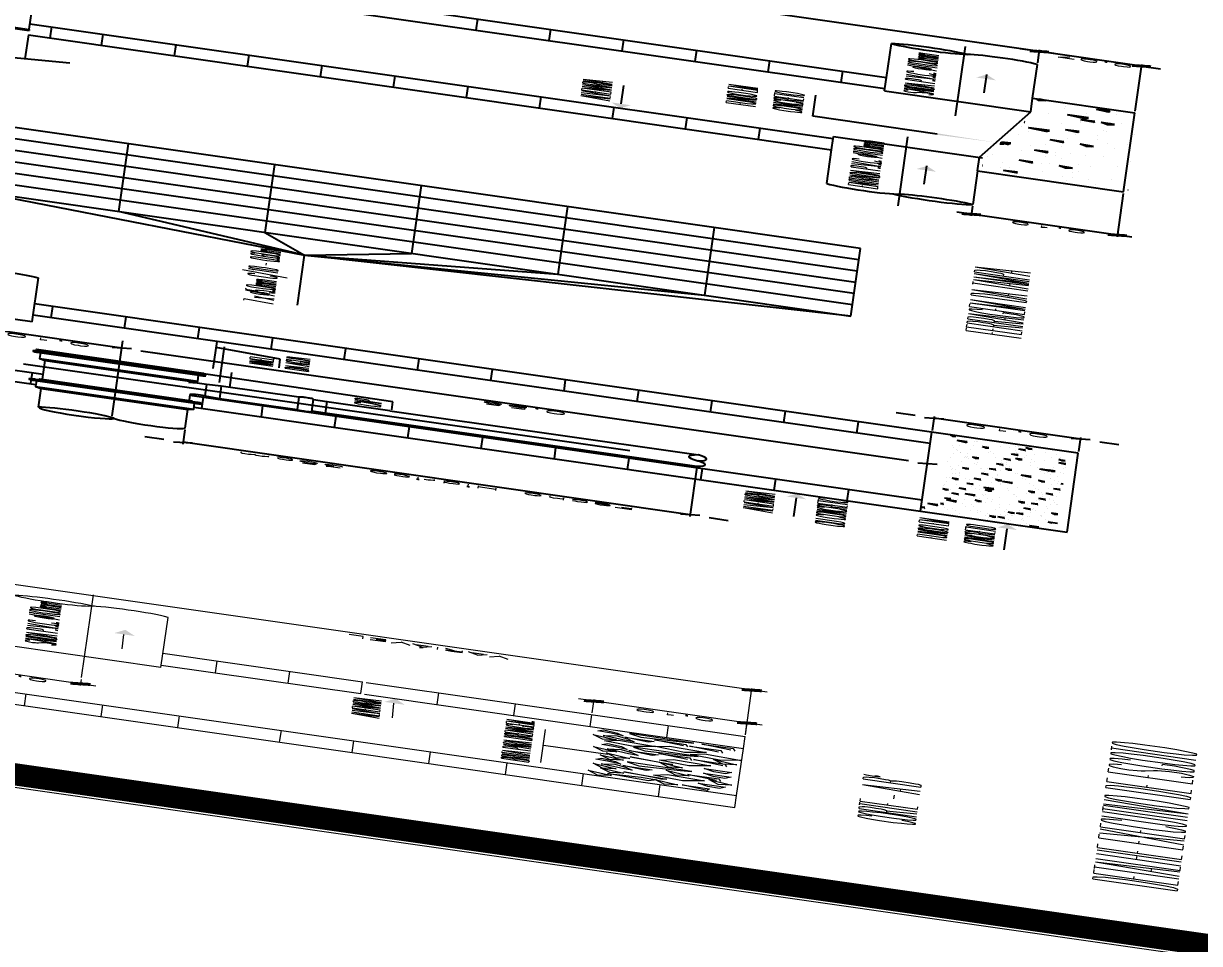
# Model space of a CAD drawing. Header units: millimetres. Extents: x -361192058 to 101130107379, y -14071650034 to 19218552450.
# Drawn here: x -133701.2 to -133386.1, y 43936.6 to 44183 of the extents above; entities that cross this region are included whole.
import ezdxf
from ezdxf.enums import TextEntityAlignment as Align

# ---------------------------------------------------------------- set-up
doc = ezdxf.new("R2010")
doc.units = ezdxf.units.MM
doc.header["$LTSCALE"] = 0.5
doc.linetypes.add('CENTER2', pattern=[28.575, 19.05, -3.175, 3.175, -3.175])
for name, color, linetype in [('02', 2, 'Continuous'), ('DETALLHES_CAIXAS', 6, 'Continuous'), ('TXT_0', 7, 'Continuous'), ('TXT_1', 3, 'Continuous'), ('TXT_2', 6, 'Continuous')]:
    doc.layers.add(name, color=color, linetype=linetype)
doc.styles.add('ADITIVOCAD', font='ROMANS.shx')
doc.styles.add('ROMANS', font='romans', dxfattribs={"height": 0.1})
doc.styles.get("Standard").update_dxf_attribs({"font": 'txt.shx', "height": 0.12})

# ---------------------------------------------------------------- blocks, each defined once
blk = doc.blocks.new('ADS_DET_CG125L')
at = {"layer": 'DETALLHES_CAIXAS'}
for p, q in [((0.56544, 1.30999), (0.56544, 1.10895)), ((0.66544, 1.25495), (0.66544, 1.10495)), ((2.17225, 1.17024), (2.17225, 0.57024)), ((2.27225, 0.57024), (2.27225, 1.17024)), ((2.37225, 0.57024), (2.37225, 1.17024)), ((2.47225, 0.57024), (2.47225, 1.17024)), ((2.57225, 0.57024), (2.57225, 1.17024)), ((2.67225, 0.57024), (2.67225, 1.17024)), ((2.77225, 0.57024), (2.77225, 1.17024)), ((1.16544, 0.50495), (1.16544, 1.11745)), ((1.26544, 0.40495), (1.26544, 1.11745)), ((0.61035, 1.1124), (0.66544, 1.1124)), ((1.16544, 1.10495), (1.26544, 1.10495)), ((2.77225, 1.07024), (2.17225, 1.07024)), ((1.16544, 1.05495), (1.26544, 1.05495)), ((0.66544, 1.00495), (0.66544, 0.50495)), ((1.16544, 1.00495), (1.26544, 1.00495)), ((0.56544, 1.00095), (0.56544, 0.40495)), ((0.56544, 0.99564), (0.66544, 0.99564)), ((2.77225, 0.97024), (2.17225, 0.97024)), ((0.56544, 0.95495), (0.66544, 0.95495)), ((1.16544, 0.95495), (1.26544, 0.95495)), ((0.56544, 0.90495), (0.66544, 0.90495)), ((1.16544, 0.90495), (1.26544, 0.90495)), ((2.77225, 0.87024), (2.17225, 0.87024)), ((0.56544, 0.85495), (0.66544, 0.85495)), ((1.16544, 0.85495), (1.26544, 0.85495)), ((0.56544, 0.80495), (0.66544, 0.80495)), ((1.16544, 0.80495), (1.26544, 0.80495)), ((2.77225, 0.77024), (2.17225, 0.77024)), ((0.56544, 0.75495), (0.66544, 0.75495)), ((1.16544, 0.75495), (1.26544, 0.75495)), ((0.56544, 0.70495), (0.66544, 0.70495)), ((1.16544, 0.70495), (1.26544, 0.70495)), ((2.77225, 0.67024), (2.17225, 0.67024)), ((0.56544, 0.65495), (0.66544, 0.65495)), ((1.16544, 0.65495), (1.26544, 0.65495)), ((0.56544, 0.60495), (0.66544, 0.60495)), ((1.16544, 0.60495), (1.26544, 0.60495)), ((2.17225, 0.57024), (2.77225, 0.57024)), ((0.56544, 0.55495), (0.66544, 0.55495)), ((1.16544, 0.55495), (1.26544, 0.55495)), ((0.56544, 0.50495), (1.26544, 0.50495)), ((0.56544, 0.40495), (1.26544, 0.40495))]:
    blk.add_line(p, q, dxfattribs=at)
at = {"layer": 'TXT_0'}
for p, q in [((1.10588, 1.11745), (1.10588, 1.19245)), ((2.17225, 1.17024), (2.02421, 0.94148)), ((1.10588, 1.11745), (1.49589, 1.11745)), ((0.54837, 1.10895), (0.54837, 1.00095)), ((0.56544, 1.1124), (0.60239, 1.1124)), ((0.79625, 1.10895), (0.79625, 1.00095)), ((2.02421, 0.94148), (2.17225, 1.07024)), ((0.86074, 0.86848), (0.86987, 1.0192)), ((0.81271, 0.98624), (1.12701, 0.98624)), ((0.92687, 0.99176), (1.16544, 0.99176)), ((1.09048, 0.94783), (1.11286, 0.99176)), ((0.78282, 0.98472), (0.67482, 0.98472)), ((0.78282, 0.97888), (0.91554, 0.97888)), ((2.17225, 0.97024), (2.02421, 0.94148)), ((1.01364, 0.94783), (1.09048, 0.94783)), ((1.58088, 0.94148), (2.02421, 0.94148)), ((2.02421, 0.94148), (2.17225, 0.67024)), ((2.02421, 0.94148), (2.17225, 0.77024)), ((2.17225, 0.57024), (2.02421, 0.94148)), ((2.02421, 0.94148), (2.17225, 0.87024)), ((0.67882, 0.91272), (0.67882, 0.65894)), ((0.77882, 0.86969), (0.77882, 0.91272)), ((0.77882, 0.86969), (0.77882, 0.65894)), ((0.78943, 0.86846), (0.86074, 0.86848)), ((0.3629, 0.58931), (0.52684, 0.58928)), ((0.58364, 0.50267), (0.58364, 0.50267)), ((0.59223, 0.50278), (0.59223, 0.50278)), ((0.59909, 0.50278), (0.6004, 0.50435)), ((0.59909, 0.50278), (0.60339, 0.5024)), ((0.6034, 0.50239), (0.60304, 0.50435)), ((0.63511, 0.49494), (0.64072, 0.50078)), ((0.64152, 0.49393), (0.64072, 0.50077)), ((0.63511, 0.49494), (0.64151, 0.49394)), ((0.61098, 0.48719), (0.61098, 0.48719)), ((0.629, 0.48956), (0.629, 0.48956)), ((0.6393, 0.49058), (0.6393, 0.49058)), ((0.64789, 0.49069), (0.64789, 0.49069)), ((0.65475, 0.49069), (0.65606, 0.49225)), ((0.65475, 0.49069), (0.65905, 0.49031)), ((0.65906, 0.4903), (0.6587, 0.49225)), ((0.69077, 0.48284), (0.69638, 0.48869)), ((0.69718, 0.48184), (0.69639, 0.48868)), ((0.70639, 0.48617), (0.70986, 0.4903)), ((0.70639, 0.48617), (0.71069, 0.48579)), ((0.7107, 0.48578), (0.70987, 0.49029)), ((0.7574, 0.48704), (0.7574, 0.48704)), ((0.75803, 0.48165), (0.7615, 0.48579)), ((0.76234, 0.48126), (0.76151, 0.48578)), ((0.77543, 0.48942), (0.77543, 0.48942)), ((0.7838, 0.49072), (0.78778, 0.49225)), ((0.7838, 0.49072), (0.78738, 0.48831)), ((0.78739, 0.4883), (0.78872, 0.49225)), ((0.79472, 0.48687), (0.79472, 0.48687)), ((0.8146, 0.49192), (0.8146, 0.49192)), ((0.83108, 0.49148), (0.83108, 0.49148)), ((0.85304, 0.4903), (0.85304, 0.4903)), ((0.88727, 0.48496), (0.89231, 0.48689)), ((0.88727, 0.48496), (0.89085, 0.48254)), ((0.88826, 0.49087), (0.88826, 0.49087)), ((0.89086, 0.48253), (0.89232, 0.48688)), ((0.89147, 0.48868), (0.89147, 0.48868)), ((0.92991, 0.48705), (0.92991, 0.48705)), ((0.93802, 0.48492), (0.93802, 0.48492)), ((0.96528, 0.48851), (0.96528, 0.48851)), ((0.96834, 0.48543), (0.96834, 0.48543)), ((0.97833, 0.48798), (0.97833, 0.48798)), ((0.98949, 0.48947), (0.98949, 0.48947)), ((1.03003, 0.49185), (1.03003, 0.49185)), ((1.06847, 0.49023), (1.06847, 0.49023)), ((1.1069, 0.4886), (1.1069, 0.4886)), ((1.14296, 0.4859), (1.14296, 0.4859)), ((1.14534, 0.48698), (1.14534, 0.48698)), ((1.16152, 0.48877), (1.16152, 0.48877)), ((1.17334, 0.48999), (1.17334, 0.48999)), ((1.18377, 0.48536), (1.18377, 0.48536)), ((1.21911, 0.48148), (1.22472, 0.48732)), ((1.22552, 0.48047), (1.22473, 0.48731)), ((1.25819, 0.49088), (1.26177, 0.49225)), ((1.25819, 0.49088), (1.26177, 0.48847)), ((1.26178, 0.48845), (1.26305, 0.49225)), ((1.26447, 0.49063), (1.26584, 0.49225)), ((1.26447, 0.49063), (1.26649, 0.49045)), ((0.57569, 0.48359), (0.57569, 0.48359)), ((0.59136, 0.47881), (0.59136, 0.47881)), ((0.61413, 0.48196), (0.61413, 0.48196)), ((0.62832, 0.48388), (0.62832, 0.48388)), ((0.68466, 0.47747), (0.68466, 0.47747)), ((0.69077, 0.48284), (0.69717, 0.48185)), ((0.71193, 0.48106), (0.71193, 0.48106)), ((0.75775, 0.4818), (0.75775, 0.4818)), ((0.75803, 0.48165), (0.76234, 0.48127)), ((0.80968, 0.47713), (0.81315, 0.48127)), ((0.80968, 0.47713), (0.81398, 0.47676)), ((0.81399, 0.47674), (0.81316, 0.48126)), ((0.84627, 0.48366), (0.84627, 0.48366)), ((0.90457, 0.47798), (0.90457, 0.47798)), ((0.91999, 0.48254), (0.91999, 0.48254)), ((0.94094, 0.48259), (0.94094, 0.48259)), ((0.9475, 0.48226), (0.9475, 0.48226)), ((0.99075, 0.47919), (0.99579, 0.48113)), ((0.99075, 0.47919), (0.99433, 0.47678)), ((0.99433, 0.47676), (0.99579, 0.48112)), ((1.00678, 0.4838), (1.00678, 0.4838)), ((1.04521, 0.48218), (1.04521, 0.48218)), ((1.08258, 0.47804), (1.08258, 0.47804)), ((1.08365, 0.48056), (1.08365, 0.48056)), ((1.08819, 0.47909), (1.08819, 0.47909)), ((1.1006, 0.48042), (1.1006, 0.48042)), ((1.10097, 0.47869), (1.10097, 0.47869)), ((1.12208, 0.47893), (1.12208, 0.47893)), ((1.12516, 0.48416), (1.12516, 0.48416)), ((1.12787, 0.48401), (1.12787, 0.48401)), ((1.16052, 0.47731), (1.16052, 0.47731)), ((1.21911, 0.48148), (1.22552, 0.48048)), ((1.22221, 0.48373), (1.22221, 0.48373)), ((1.26064, 0.48211), (1.26064, 0.48211)), ((0.63135, 0.47149), (0.63135, 0.47149)), ((0.66664, 0.47509), (0.66664, 0.47509)), ((0.66979, 0.46987), (0.66979, 0.46987)), ((0.68398, 0.47179), (0.68398, 0.47179)), ((0.72035, 0.4764), (0.72035, 0.4764)), ((0.7233, 0.4675), (0.72834, 0.46944)), ((0.72689, 0.46507), (0.72835, 0.46943)), ((0.7623, 0.46924), (0.7623, 0.46924)), ((0.76761, 0.47093), (0.77322, 0.47677)), ((0.76761, 0.47093), (0.77401, 0.46993)), ((0.77402, 0.46992), (0.77323, 0.47676)), ((0.80428, 0.47645), (0.80428, 0.47645)), ((0.82923, 0.47059), (0.82923, 0.47059)), ((0.84725, 0.47297), (0.84725, 0.47297)), ((0.86132, 0.47261), (0.86479, 0.47675)), ((0.86132, 0.47261), (0.86562, 0.47224)), ((0.86563, 0.47223), (0.8648, 0.47674)), ((0.8676, 0.47291), (0.8676, 0.47291)), ((0.87452, 0.47656), (0.87452, 0.47656)), ((0.90552, 0.47506), (0.90552, 0.47506)), ((0.91296, 0.4681), (0.91643, 0.47223)), ((0.91727, 0.46771), (0.91644, 0.47222)), ((1.01443, 0.46909), (1.01443, 0.46909)), ((1.03711, 0.47206), (1.03711, 0.47206)), ((1.05079, 0.4737), (1.05079, 0.4737)), ((1.05898, 0.47148), (1.05898, 0.47148)), ((1.09422, 0.47343), (1.09926, 0.47536)), ((1.09422, 0.47343), (1.0978, 0.47101)), ((1.09781, 0.471), (1.09927, 0.47535)), ((1.19769, 0.46766), (1.20273, 0.46959)), ((1.19805, 0.4702), (1.19805, 0.4702)), ((1.19895, 0.47568), (1.19895, 0.47568)), ((1.20128, 0.46523), (1.20274, 0.46958)), ((1.23501, 0.47527), (1.23501, 0.47527)), ((1.23739, 0.47406), (1.23739, 0.47406)), ((1.24517, 0.47355), (1.24517, 0.47355)), ((1.26319, 0.47592), (1.26319, 0.47592)), ((0.61006, 0.46116), (0.61006, 0.46116)), ((0.62266, 0.46692), (0.62266, 0.46692)), ((0.63733, 0.46475), (0.63733, 0.46475)), ((0.64702, 0.46672), (0.64702, 0.46672)), ((0.70823, 0.46825), (0.70823, 0.46825)), ((0.72031, 0.46204), (0.72031, 0.46204)), ((0.7233, 0.4675), (0.72688, 0.46509)), ((0.74666, 0.46662), (0.74666, 0.46662)), ((0.75649, 0.46102), (0.75649, 0.46102)), ((0.78375, 0.46461), (0.78375, 0.46461)), ((0.7851, 0.465), (0.7851, 0.465)), ((0.79384, 0.4629), (0.79384, 0.4629)), ((0.82353, 0.46337), (0.82353, 0.46337)), ((0.82678, 0.46174), (0.83182, 0.46367)), ((0.82678, 0.46174), (0.83036, 0.45932)), ((0.83021, 0.46751), (0.83021, 0.46751)), ((0.83037, 0.45931), (0.83183, 0.46366)), ((0.84445, 0.45901), (0.85006, 0.46485)), ((0.85086, 0.45801), (0.85007, 0.46484)), ((0.86197, 0.46175), (0.86197, 0.46175)), ((0.86353, 0.46785), (0.86353, 0.46785)), ((0.91296, 0.4681), (0.91726, 0.46772)), ((0.9646, 0.46358), (0.96808, 0.46771)), ((0.9646, 0.46358), (0.96891, 0.4632)), ((0.96892, 0.46319), (0.96808, 0.4677)), ((0.97746, 0.46402), (0.97746, 0.46402)), ((0.99182, 0.4661), (0.99182, 0.4661)), ((1.00984, 0.46847), (1.00984, 0.46847)), ((1.01625, 0.45906), (1.01972, 0.4632)), ((1.01699, 0.46427), (1.01699, 0.46427)), ((1.02056, 0.45867), (1.01973, 0.46318)), ((1.1544, 0.4616), (1.1544, 0.4616)), ((1.16065, 0.4648), (1.16065, 0.4648)), ((1.17243, 0.46397), (1.17243, 0.46397)), ((1.19769, 0.46766), (1.20127, 0.46524)), ((1.1997, 0.46756), (1.1997, 0.46756)), ((1.26596, 0.46456), (1.26596, 0.46456)), ((0.58067, 0.45971), (0.58067, 0.45971)), ((0.59048, 0.45485), (0.59048, 0.45485)), ((0.59204, 0.45879), (0.59204, 0.45879)), ((0.60715, 0.45637), (0.61219, 0.45831)), ((0.60715, 0.45637), (0.61073, 0.45396)), ((0.61074, 0.45395), (0.6122, 0.4583)), ((0.62745, 0.45992), (0.62745, 0.45992)), ((0.67832, 0.45483), (0.67832, 0.45483)), ((0.73846, 0.45864), (0.73846, 0.45864)), ((0.75687, 0.45783), (0.75687, 0.45783)), ((0.77955, 0.45343), (0.77955, 0.45343)), ((0.82154, 0.46064), (0.82154, 0.46064)), ((0.84445, 0.45901), (0.85086, 0.45802)), ((0.9004, 0.46013), (0.9004, 0.46013)), ((0.90105, 0.45415), (0.90105, 0.45415)), ((0.9037, 0.45401), (0.9037, 0.45401)), ((0.91907, 0.45652), (0.91907, 0.45652)), ((0.93025, 0.45597), (0.93529, 0.4579)), ((0.93025, 0.45597), (0.93383, 0.45355)), ((0.93384, 0.45354), (0.9353, 0.45789)), ((0.93884, 0.4585), (0.93884, 0.4585)), ((0.94006, 0.45862), (0.94006, 0.45862)), ((0.94634, 0.46011), (0.94634, 0.46011)), ((0.975, 0.45707), (0.975, 0.45707)), ((0.97727, 0.45688), (0.97727, 0.45688)), ((1.01571, 0.45525), (1.01571, 0.45525)), ((1.01625, 0.45906), (1.02055, 0.45868)), ((1.05414, 0.45363), (1.05414, 0.45363)), ((1.06789, 0.45454), (1.07136, 0.45868)), ((1.06789, 0.45454), (1.07219, 0.45416)), ((1.0722, 0.45415), (1.07137, 0.45867)), ((1.08731, 0.45513), (1.08731, 0.45513)), ((1.10893, 0.45561), (1.10893, 0.45561)), ((1.11953, 0.45002), (1.123, 0.45416)), ((1.12384, 0.44963), (1.12301, 0.45415)), ((1.12428, 0.46019), (1.12428, 0.46019)), ((1.22397, 0.45735), (1.22397, 0.45735)), ((0.3345, 0.44523), (0.5214, 0.44523)), ((0.60011, 0.44517), (0.60011, 0.44517)), ((0.60908, 0.44862), (0.61255, 0.45276)), ((0.60908, 0.44862), (0.61338, 0.44825)), ((0.61339, 0.44823), (0.61256, 0.45275)), ((0.63633, 0.44762), (0.63633, 0.44762)), ((0.63991, 0.45111), (0.63991, 0.45111)), ((0.6477, 0.4467), (0.6477, 0.4467)), ((0.66281, 0.44428), (0.66785, 0.44622)), ((0.66572, 0.44907), (0.66572, 0.44907)), ((0.6664, 0.44185), (0.66786, 0.4462)), ((0.68311, 0.44782), (0.68311, 0.44782)), ((0.69299, 0.45266), (0.69299, 0.45266)), ((0.71948, 0.45243), (0.71948, 0.45243)), ((0.73756, 0.44623), (0.73756, 0.44623)), ((0.85558, 0.44816), (0.85558, 0.44816)), ((0.86673, 0.44894), (0.86673, 0.44894)), ((0.92129, 0.44709), (0.9269, 0.45294)), ((0.92129, 0.44709), (0.9277, 0.4461)), ((0.9277, 0.44609), (0.92691, 0.45293)), ((0.93301, 0.44986), (0.93301, 0.44986)), ((1.01355, 0.44512), (1.01355, 0.44512)), ((1.03372, 0.4502), (1.03876, 0.45214)), ((1.03372, 0.4502), (1.0373, 0.44779)), ((1.03731, 0.44778), (1.03877, 0.45213)), ((1.04992, 0.44973), (1.04992, 0.44973)), ((1.06364, 0.44965), (1.06364, 0.44965)), ((1.08166, 0.45202), (1.08166, 0.45202)), ((1.09258, 0.45201), (1.09258, 0.45201)), ((1.11953, 0.45002), (1.12384, 0.44965)), ((1.13101, 0.45038), (1.13101, 0.45038)), ((1.1372, 0.44444), (1.14224, 0.44637)), ((1.14079, 0.44201), (1.14225, 0.44636)), ((1.16945, 0.44876), (1.16945, 0.44876)), ((1.17117, 0.4455), (1.17465, 0.44964)), ((1.17117, 0.4455), (1.17548, 0.44513)), ((1.17549, 0.44512), (1.17465, 0.44963)), ((1.18198, 0.45015), (1.18198, 0.45015)), ((1.19717, 0.44623), (1.19717, 0.44623)), ((1.20788, 0.44713), (1.20788, 0.44713)), ((1.22282, 0.44099), (1.22629, 0.44512)), ((1.22623, 0.44515), (1.22623, 0.44515)), ((1.22713, 0.4406), (1.2263, 0.44511)), ((1.23414, 0.4513), (1.23414, 0.4513)), ((1.24425, 0.44752), (1.24425, 0.44752)), ((1.24632, 0.44551), (1.24632, 0.44551)), ((0.57685, 0.43712), (0.57685, 0.43712)), ((0.59792, 0.4439), (0.59792, 0.4439)), ((0.63854, 0.44355), (0.63854, 0.44355)), ((0.64614, 0.44275), (0.64614, 0.44275)), ((0.66281, 0.44428), (0.66639, 0.44186)), ((0.66474, 0.43653), (0.66821, 0.44067)), ((0.66905, 0.43614), (0.66822, 0.44065)), ((0.69557, 0.43902), (0.69557, 0.43902)), ((0.76628, 0.43851), (0.77132, 0.44045)), ((0.76628, 0.43851), (0.76986, 0.4361)), ((0.76987, 0.43609), (0.77133, 0.44044)), ((0.79296, 0.43893), (0.79296, 0.43893)), ((0.81029, 0.4422), (0.81029, 0.4422)), ((0.82831, 0.44457), (0.82831, 0.44457)), ((0.82933, 0.44354), (0.82933, 0.44354)), ((0.89102, 0.44265), (0.89102, 0.44265)), ((0.97287, 0.4377), (0.97287, 0.4377)), ((0.97658, 0.44005), (0.97658, 0.44005)), ((0.9909, 0.44007), (0.9909, 0.44007)), ((0.99813, 0.43517), (1.00374, 0.44102)), ((1.00455, 0.43417), (1.00375, 0.44101)), ((1.01817, 0.44366), (1.01817, 0.44366)), ((1.1372, 0.44444), (1.14078, 0.44202)), ((1.13999, 0.44294), (1.13999, 0.44294)), ((1.15977, 0.44084), (1.15977, 0.44084)), ((1.18076, 0.43916), (1.18076, 0.43916)), ((1.22282, 0.44099), (1.22712, 0.44061)), ((1.24067, 0.43867), (1.24571, 0.44061)), ((1.24067, 0.43867), (1.24425, 0.43625)), ((1.24122, 0.44154), (1.24122, 0.44154)), ((1.24426, 0.43624), (1.24572, 0.44059)), ((0.57083, 0.42795), (0.57342, 0.43065)), ((0.5731, 0.43039), (0.5731, 0.43039)), ((0.57416, 0.42435), (0.57343, 0.43063)), ((0.5896, 0.43088), (0.5896, 0.43088)), ((0.59112, 0.43276), (0.59112, 0.43276)), ((0.61529, 0.4355), (0.61529, 0.4355)), ((0.61839, 0.43635), (0.61839, 0.43635)), ((0.62657, 0.43595), (0.62657, 0.43595)), ((0.65358, 0.43181), (0.65358, 0.43181)), ((0.65577, 0.43308), (0.65577, 0.43308)), ((0.66474, 0.43653), (0.66904, 0.43615)), ((0.6942, 0.43145), (0.6942, 0.43145)), ((0.71638, 0.43201), (0.71985, 0.43615)), ((0.71638, 0.43201), (0.72068, 0.43163)), ((0.71952, 0.43025), (0.71952, 0.43025)), ((0.72069, 0.43162), (0.71986, 0.43614)), ((0.73264, 0.42983), (0.73264, 0.42983)), ((0.73755, 0.43262), (0.73755, 0.43262)), ((0.756, 0.43386), (0.756, 0.43386)), ((0.76481, 0.43621), (0.76481, 0.43621)), ((0.76802, 0.42749), (0.77149, 0.43163)), ((0.77233, 0.4271), (0.7715, 0.43162)), ((0.84903, 0.43544), (0.84903, 0.43544)), ((0.86975, 0.43275), (0.87479, 0.43468)), ((0.86975, 0.43275), (0.87333, 0.43033)), ((0.87334, 0.43032), (0.8748, 0.43467)), ((0.90282, 0.43004), (0.90282, 0.43004)), ((0.9274, 0.43171), (0.9274, 0.43171)), ((0.93919, 0.43465), (0.93919, 0.43465)), ((0.99813, 0.43517), (1.00454, 0.43418)), ((1.08644, 0.43116), (1.08644, 0.43116)), ((1.098, 0.43573), (1.098, 0.43573)), ((1.12341, 0.43623), (1.12341, 0.43623)), ((1.13546, 0.4332), (1.13546, 0.4332)), ((1.15349, 0.43557), (1.15349, 0.43557)), ((1.19923, 0.43434), (1.19923, 0.43434)), ((0.63251, 0.42503), (0.63251, 0.42503)), ((0.67095, 0.42341), (0.67095, 0.42341)), ((0.67405, 0.42426), (0.67405, 0.42426)), ((0.68223, 0.42385), (0.68223, 0.42385)), ((0.70939, 0.42178), (0.70939, 0.42178)), ((0.7186, 0.42846), (0.7186, 0.42846)), ((0.76802, 0.42749), (0.77233, 0.42712)), ((0.77107, 0.42821), (0.77107, 0.42821)), ((0.80704, 0.42824), (0.80704, 0.42824)), ((0.80951, 0.42658), (0.80951, 0.42658)), ((0.81967, 0.42297), (0.82314, 0.42711)), ((0.81967, 0.42297), (0.82397, 0.4226)), ((0.82398, 0.42259), (0.82315, 0.4271)), ((0.84794, 0.42496), (0.84794, 0.42496)), ((0.86585, 0.42497), (0.86585, 0.42497)), ((0.87131, 0.41846), (0.87478, 0.42259)), ((0.87562, 0.41807), (0.87479, 0.42258)), ((0.88211, 0.42575), (0.88211, 0.42575)), ((0.88638, 0.42333), (0.88638, 0.42333)), ((0.90013, 0.42812), (0.90013, 0.42812)), ((0.92482, 0.42171), (0.92482, 0.42171)), ((0.97323, 0.42698), (0.97827, 0.42892)), ((0.97323, 0.42698), (0.97681, 0.42457)), ((0.97682, 0.42455), (0.97828, 0.4289)), ((1.01402, 0.42132), (1.01402, 0.42132)), ((1.0447, 0.42125), (1.0447, 0.42125)), ((1.04904, 0.42576), (1.04904, 0.42576)), ((1.05601, 0.42852), (1.05601, 0.42852)), ((1.06272, 0.42362), (1.06272, 0.42362)), ((1.07498, 0.42326), (1.08058, 0.4291)), ((1.07498, 0.42326), (1.08138, 0.42226)), ((1.0767, 0.42121), (1.08174, 0.42315)), ((1.0767, 0.42121), (1.08028, 0.4188)), ((1.08029, 0.41879), (1.08175, 0.42314)), ((1.08139, 0.42225), (1.08059, 0.42909)), ((1.08999, 0.42721), (1.08999, 0.42721)), ((1.15724, 0.42713), (1.15724, 0.42713)), ((1.19629, 0.42227), (1.19629, 0.42227)), ((1.23326, 0.42734), (1.23326, 0.42734)), ((1.25258, 0.42271), (1.25258, 0.42271)), ((0.62649, 0.41585), (0.62908, 0.41855)), ((0.62876, 0.4183), (0.62876, 0.4183)), ((0.62982, 0.41225), (0.62909, 0.41854)), ((0.64527, 0.41878), (0.64527, 0.41878)), ((0.64678, 0.42067), (0.64678, 0.42067)), ((0.70578, 0.41529), (0.71083, 0.41723)), ((0.70578, 0.41529), (0.70937, 0.41288)), ((0.70937, 0.41286), (0.71083, 0.41721)), ((0.72307, 0.41382), (0.72307, 0.41382)), ((0.74782, 0.42016), (0.74782, 0.42016)), ((0.76506, 0.42103), (0.76506, 0.42103)), ((0.78626, 0.41853), (0.78626, 0.41853)), ((0.79134, 0.4138), (0.79134, 0.4138)), ((0.79209, 0.41496), (0.79209, 0.41496)), ((0.80937, 0.41617), (0.80937, 0.41617)), ((0.82469, 0.41691), (0.82469, 0.41691)), ((0.82846, 0.41957), (0.82846, 0.41957)), ((0.83664, 0.41976), (0.83664, 0.41976)), ((0.86313, 0.41529), (0.86313, 0.41529)), ((0.87131, 0.41846), (0.87561, 0.41808)), ((0.90156, 0.41366), (0.90156, 0.41366)), ((0.92295, 0.41394), (0.92642, 0.41807)), ((0.92295, 0.41394), (0.92725, 0.41356)), ((0.92726, 0.41355), (0.92643, 0.41806)), ((0.96325, 0.42009), (0.96325, 0.42009)), ((0.97203, 0.41411), (0.97203, 0.41411)), ((0.97571, 0.41608), (0.97571, 0.41608)), ((0.97697, 0.41225), (0.97807, 0.41356)), ((0.97831, 0.41225), (0.97807, 0.41354)), ((0.99923, 0.41526), (0.99923, 0.41526)), ((1.00169, 0.41846), (1.00169, 0.41846)), ((1.01268, 0.42115), (1.01268, 0.42115)), ((1.04012, 0.41684), (1.04012, 0.41684)), ((1.07856, 0.41521), (1.07856, 0.41521)), ((1.11525, 0.41992), (1.11525, 0.41992)), ((1.11699, 0.41359), (1.11699, 0.41359)), ((1.15269, 0.41225), (1.15743, 0.41718)), ((1.15801, 0.41225), (1.15743, 0.41717)), ((1.1589, 0.41687), (1.1589, 0.41687)), ((1.18017, 0.41545), (1.18521, 0.41738)), ((1.18017, 0.41545), (1.18375, 0.41303)), ((1.18376, 0.41302), (1.18522, 0.41737)), ((1.20729, 0.41675), (1.20729, 0.41675)), ((1.22531, 0.41912), (1.22531, 0.41912)), ((1.07326, 0.41271), (1.07326, 0.41271)), ((1.12253, 0.41226), (1.12253, 0.41226))]:
    blk.add_line(p, q, dxfattribs=at)
at = {"layer": 'TXT_0', "linetype": 'ByBlock'}
for p, q in [((0.98959, 1.05495), (0.98959, 1.15495)), ((0.99609, 1.04845), (0.98309, 1.06145)), ((0.99609, 1.04845), (0.98309, 1.06145)), ((0.97755, 1.05495), (1.00459, 1.05495)), ((0.97755, 1.05495), (1.00459, 1.05495)), ((0.98959, 1.04195), (0.98959, 0.51795)), ((0.98959, 1.04195), (0.98959, 1.02895)), ((0.24773, 1.01795), (0.24773, 1.03095)), ((0.24123, 1.01145), (0.25423, 0.99845)), ((0.35748, 1.00495), (0.23273, 1.00495)), ((0.24773, 0.65872), (0.24773, 1.00495)), ((0.25423, 0.65222), (0.24123, 0.66522)), ((0.67, 0.65872), (0.23273, 0.65872)), ((0.24773, 0.64572), (0.24773, 0.63272)), ((1.39076, 0.51773), (1.39076, 0.53073)), ((0.98309, 0.51145), (0.99609, 0.49845)), ((1.38426, 0.51123), (1.39726, 0.49823)), ((0.98823, 0.50495), (1.00459, 0.50495)), ((1.28011, 0.50473), (1.40576, 0.50473)), ((1.39076, 0.40473), (1.39076, 0.50473)), ((1.39726, 0.39823), (1.38426, 0.41123)), ((1.28011, 0.40473), (1.40576, 0.40473)), ((1.39076, 0.39173), (1.39076, 0.37873))]:
    blk.add_line(p, q, dxfattribs=at)
at = {"layer": 'TXT_0', "linetype": 'CENTER2'}
for p, q in [((0.72882, 0.70532), (0.72882, 1.11908)), ((0.39035, 1.05495), (1.05283, 1.05495))]:
    blk.add_line(p, q, dxfattribs=at)
at = {"layer": 'TXT_0'}
for points in [[(0.60587, 0.99612), (0.60687, 0.99612, 0.414214), (0.61137, 1.00062), (0.61137, 1.10955, 0.414214), (0.60687, 1.11405), (0.60587, 1.11405, 0.414214), (0.60137, 1.10955), (0.60137, 1.00062, 0.414214)], [(0.85375, 0.99612), (0.85475, 0.99612, 0.414214), (0.85925, 1.00062), (0.85925, 1.10955, 0.414214), (0.85475, 1.11405), (0.85375, 1.11405, 0.414214), (0.84925, 1.10955), (0.84925, 1.00062, 0.414214)], [(0.66999, 0.92722), (0.66999, 0.92622, 0.414214), (0.67449, 0.92172), (0.78342, 0.92172, 0.414214), (0.78792, 0.92622), (0.78792, 0.92722, 0.414214), (0.78342, 0.93172), (0.67449, 0.93172, 0.414214)]]:
    blk.add_lwpolyline(points, format="xyb", close=True, dxfattribs=at)
for points in [[(0.37248, 1.10495), (0.53825, 1.10495)], [(0.60137, 1.10895), (0.54837, 1.10895), (0.53825, 1.10495), (0.53825, 1.00495), (0.54837, 1.00095), (0.60137, 1.00095)], [(0.61137, 1.10695), (0.62037, 1.10695), (0.62037, 1.00295), (0.61137, 1.00295)], [(0.62037, 1.10495), (0.78614, 1.10495)], [(0.84925, 1.10895), (0.79625, 1.10895), (0.78614, 1.10495), (0.78614, 1.00495), (0.79625, 1.00095), (0.84925, 1.00095)], [(0.85925, 1.11195), (0.87325, 1.11195), (0.87325, 0.99795), (0.85925, 0.99795)], [(0.85925, 1.10695), (0.86825, 1.10695), (0.86825, 1.00295), (0.85925, 1.00295)], [(0.85925, 1.10195), (0.86325, 1.10195), (0.86325, 1.00795), (0.85925, 1.00795)], [(0.37248, 1.00495), (0.53825, 1.00495)], [(0.78282, 0.93172), (0.78282, 0.98472), (0.77882, 0.99483), (0.67882, 0.99483), (0.67482, 0.98472), (0.67482, 0.93172)], [(0.78082, 0.92172), (0.78082, 0.91272), (0.67682, 0.91272), (0.67682, 0.92172)]]:
    blk.add_lwpolyline(points, dxfattribs=at)
for points in [[(0.67882, 0.99483), (0.67882, 0.99924, 0.193767), (0.67249, 1.00495), (0.62037, 1.00495)], [(0.77882, 0.99483, 0.249457), (0.7755, 1.00673, 0.160647), (0.78614, 1.00495)]]:
    blk.add_lwpolyline(points, format="xyb", dxfattribs=at)
for centre, radius, start, end in [((1.48199, 1.1362), 0.02237, 303.06988, 56.93012), ((0.37338, 1.07902), 0.02595, 91.97095, 261.47681), ((0.36051, 1.07975), 0.02789, 288.86351, 64.58426), ((0.37766, 1.02956), 0.02515, 108.86351, 258.11851), ((0.7523, 0.60467), 0.06041, 63.95669, 116.3135), ((0.7023, 0.70578), 0.05239, 243.37814, 296.3135), ((0.75203, 0.71758), 0.06447, 245.71916, 294.55103)]:
    blk.add_arc(centre, radius, start, end, dxfattribs=at)
for points in [[(0.52684, 0.58264), (0.52684, 0.59597), (0.56684, 0.58932)], [(0.52141, 0.4519), (0.5214, 0.43856), (0.5614, 0.44522)]]:
    blk.add_solid(points, dxfattribs=at)
at = {"layer": 'TXT_0', "linetype": 'ByBlock', "style": 'ROMANS'}
for s, p in [('0.10', (0.96959, 1.10495)), ('Fecho Hidrico 35cm', (0.22773, 0.83183)), ('0.55', (0.96959, 0.77995)), ('0.10', (1.37076, 0.45473))]:
    blk.add_text(s, height=0.02, rotation=90, dxfattribs=at).set_placement(p, align=Align.MIDDLE_CENTER)
at = {"layer": 'TXT_0', "style": 'ROMANS'}
for s, height, p in [('7 x %%C5.0mm C/10 - 0.60m', 0.02, (1.55533, 0.96777)), ('NIVEL', 0.016, (1.01598, 0.96013)), ('DA AGUA', 0.016, (1.01598, 0.93578)), ('CAP', 0.018, (0.79468, 0.88499)), ('ALVENARIA', 0.02, (0.36796, 0.61389)), ('OU CONCRETO', 0.02, (0.32971, 0.56438)), ('FUNDO EM', 0.02, (0.3424, 0.49479)), ('CONCRETO', 0.02, (0.34529, 0.46301))]:
    blk.add_text(s, height=height, dxfattribs=at).set_placement(p, align=Align.MIDDLE_LEFT)
at = {"layer": 'TXT_1', "style": 'ADITIVOCAD'}
blk.add_text('FERRAGEM DA TAMPA', height=0.0375, dxfattribs=at).set_placement((2.47901, 0.47301), align=Align.MIDDLE)
blk = doc.blocks.new('ADS_DET_CP50')
at = {"layer": 'DETALLHES_CAIXAS'}
for p, q in [((0.63477, 1.30443), (0.63477, 1.25443)), ((0.64468, 1.30443), (0.64468, 1.25443)), ((0.59468, 1.25443), (0.38325, 1.25443)), ((0.59468, 1.25443), (0.59468, 0.70443)), ((0.64468, 1.25443), (0.63477, 1.25443)), ((0.6455, 1.25443), (0.8655, 1.25443)), ((0.69468, 1.25443), (0.69468, 0.70443)), ((1.19468, 1.25443), (1.19468, 0.67443)), ((1.29468, 1.25443), (1.29468, 0.67443)), ((0.59468, 1.23943), (0.69468, 1.23943)), ((0.59468, 1.20443), (0.69468, 1.20443)), ((0.59468, 1.15443), (0.69468, 1.15443)), ((0.59468, 1.10443), (0.69468, 1.10443)), ((0.59468, 1.05443), (0.69468, 1.05443)), ((0.59468, 1.00443), (0.69468, 1.00443)), ((0.59468, 0.95443), (0.69468, 0.95443)), ((1.19468, 0.95443), (1.29468, 0.95443)), ((0.59468, 0.90443), (0.69468, 0.90443)), ((1.19468, 0.90443), (1.29468, 0.90443)), ((0.59468, 0.85443), (0.69468, 0.85443)), ((1.19468, 0.85443), (1.29468, 0.85443)), ((0.59468, 0.80443), (0.69468, 0.80443)), ((1.19468, 0.80443), (1.29468, 0.80443)), ((0.59468, 0.75443), (0.69468, 0.75443)), ((1.19468, 0.75443), (1.29468, 0.75443)), ((0.59468, 0.70443), (0.69468, 0.70443)), ((1.19468, 0.70443), (1.29468, 0.70443)), ((1.19468, 0.67443), (1.29468, 0.67443)), ((0.59468, 0.60443), (0.71468, 0.60443)), ((0.59468, 0.60443), (0.59468, 0.50443)), ((0.71468, 0.60443), (1.17468, 0.57443)), ((1.17468, 0.57443), (1.29468, 0.57443)), ((1.29468, 0.57443), (1.29468, 0.50443)), ((0.59468, 0.50443), (1.29468, 0.50443))]:
    blk.add_line(p, q, dxfattribs=at)
at = {"layer": 'TXT_0', "linetype": 'ByBlock'}
for p, q in [((1.71113, 0.56443), (1.71113, 1.31443)), ((0.20851, 0.49443), (0.20851, 0.61443)), ((0.27968, 0.60443), (0.19351, 0.60443)), ((1.71113, 0.57443), (1.71113, 0.58743)), ((1.60968, 0.57443), (1.72613, 0.57443)), ((1.60968, 0.57443), (1.72613, 0.57443)), ((1.71113, 0.50443), (1.71113, 0.57443)), ((0.57968, 0.50443), (0.19351, 0.50443)), ((1.30968, 0.50443), (1.72613, 0.50443)), ((1.71113, 0.50443), (1.71113, 0.49143))]:
    blk.add_line(p, q, dxfattribs=at)
at = {"layer": 'TXT_0'}
for p, q in [((0.35558, 1.29882), (0.40462, 1.22386)), ((0.65472, 1.25717), (0.65472, 1.25717)), ((0.73386, 0.85007), (0.8978, 0.85004)), ((0.86411, 0.63512), (0.86412, 0.72013)), ((0.86412, 0.72013), (1.05102, 0.72013)), ((0.29468, 0.70443), (0.59468, 0.70443)), ((0.69468, 0.70443), (0.71468, 0.70443)), ((0.71468, 0.70443), (0.71468, 0.60243)), ((1.17468, 0.67443), (1.19468, 0.67443)), ((1.17468, 0.67443), (1.17468, 0.57443)), ((1.29468, 0.67443), (1.59468, 0.67443)), ((0.41027, 0.63886), (0.5742, 0.63883)), ((1.28144, 0.60756), (1.44537, 0.60753)), ((0.59468, 0.60443), (0.29468, 0.60443)), ((0.64635, 0.60152), (0.6465, 0.60141)), ((0.64651, 0.60141), (0.64655, 0.60152)), ((0.7286, 0.59923), (0.7286, 0.59923)), ((0.75413, 0.59586), (0.75413, 0.59586)), ((0.85797, 0.59217), (0.86207, 0.5894)), ((0.8617, 0.58691), (0.86624, 0.59163)), ((0.86208, 0.58939), (0.86291, 0.59185)), ((0.87506, 0.58483), (0.87433, 0.5911)), ((0.62337, 0.57837), (0.6306, 0.58699)), ((0.63235, 0.57758), (0.63062, 0.58698)), ((0.65284, 0.58962), (0.65284, 0.58962)), ((0.65977, 0.58344), (0.65977, 0.58344)), ((0.69732, 0.58838), (0.69732, 0.58838)), ((0.8617, 0.58691), (0.87505, 0.58484)), ((0.62337, 0.57837), (0.63234, 0.57759)), ((0.73096, 0.56896), (0.73819, 0.57758)), ((0.73994, 0.56816), (0.7382, 0.57757)), ((0.8252, 0.57695), (0.8252, 0.57695)), ((0.95747, 0.5807), (0.95747, 0.5807)), ((0.99849, 0.57406), (0.99849, 0.57406)), ((1.02179, 0.56208), (1.03347, 0.57426)), ((1.03514, 0.56), (1.03349, 0.57425)), ((1.03605, 0.57901), (1.03605, 0.57901)), ((1.0361, 0.57404), (1.0361, 0.57404)), ((1.07689, 0.57789), (1.07764, 0.57739)), ((1.07765, 0.57738), (1.07781, 0.57783)), ((1.29468, 0.57443), (1.59468, 0.57443)), ((0.73096, 0.56896), (0.73993, 0.56817)), ((0.83855, 0.55954), (0.84578, 0.56816)), ((0.84753, 0.55875), (0.84579, 0.56815)), ((0.8817, 0.5711), (0.8817, 0.5711)), ((1.28575, 0.57041), (1.28864, 0.57152)), ((1.28575, 0.57041), (1.29321, 0.56538)), ((1.29322, 0.56537), (1.29468, 0.56972)), ((0.6678, 0.56055), (0.6678, 0.56055)), ((0.73773, 0.56193), (0.73773, 0.56193)), ((0.80469, 0.56054), (0.80469, 0.56054)), ((0.83855, 0.55954), (0.84752, 0.55876)), ((0.90376, 0.56159), (0.90376, 0.56159)), ((0.94614, 0.55013), (0.95337, 0.55875)), ((0.94862, 0.55903), (0.94862, 0.55903)), ((0.95512, 0.54934), (0.95338, 0.55874)), ((1.02179, 0.56208), (1.03513, 0.56001)), ((1.18634, 0.56218), (1.18634, 0.56218)), ((0.72858, 0.54605), (0.73908, 0.55009)), ((0.74787, 0.55717), (0.74787, 0.55717)), ((0.82794, 0.55379), (0.82794, 0.55379)), ((0.84695, 0.55411), (0.84695, 0.55411)), ((0.90802, 0.5504), (0.90802, 0.5504)), ((0.94614, 0.55013), (0.95511, 0.54935)), ((1.11057, 0.55258), (1.11057, 0.55258)), ((1.24249, 0.55222), (1.24249, 0.55222)), ((1.26834, 0.55158), (1.26834, 0.55158)), ((0.61935, 0.54379), (0.61935, 0.54379)), ((0.65025, 0.54692), (0.65025, 0.54692)), ((0.72678, 0.54929), (0.72678, 0.54929)), ((0.72858, 0.54605), (0.73604, 0.54102)), ((0.73605, 0.54101), (0.73909, 0.55008)), ((0.8094, 0.54917), (0.8094, 0.54917)), ((0.86115, 0.54401), (0.86115, 0.54401)), ((0.98809, 0.54702), (0.98809, 0.54702)), ((1.05373, 0.54072), (1.06096, 0.54934)), ((1.06271, 0.53992), (1.06097, 0.54933)), ((1.06816, 0.54364), (1.06816, 0.54364)), ((1.18188, 0.53725), (1.19356, 0.54943)), ((1.18568, 0.54474), (1.18568, 0.54474)), ((1.19523, 0.53517), (1.19357, 0.54942)), ((0.65101, 0.53969), (0.65101, 0.53969)), ((0.69943, 0.5404), (0.69943, 0.5404)), ((0.71467, 0.5367), (0.71467, 0.5367)), ((0.7795, 0.53702), (0.7795, 0.53702)), ((0.94415, 0.53404), (0.95465, 0.53807)), ((0.95162, 0.529), (0.95466, 0.53806)), ((1.03355, 0.54202), (1.03355, 0.54202)), ((1.05373, 0.54072), (1.06269, 0.53993)), ((1.14813, 0.5398), (1.14813, 0.5398)), ((1.14824, 0.54025), (1.14824, 0.54025)), ((1.16132, 0.53131), (1.16855, 0.53992)), ((1.17029, 0.53051), (1.16856, 0.53991)), ((1.18087, 0.53657), (1.18087, 0.53657)), ((1.18188, 0.53725), (1.19522, 0.53518)), ((1.22831, 0.53687), (1.22831, 0.53687)), ((0.65786, 0.52922), (0.65786, 0.52922)), ((0.77367, 0.529), (0.77367, 0.529)), ((0.85957, 0.53364), (0.85957, 0.53364)), ((0.93965, 0.53025), (0.93965, 0.53025)), ((0.94415, 0.53404), (0.95161, 0.52901)), ((0.95565, 0.53077), (0.95565, 0.53077)), ((1.01972, 0.52687), (1.01972, 0.52687)), ((1.0534, 0.52733), (1.0534, 0.52733)), ((1.16132, 0.53131), (1.17028, 0.53052)), ((1.26891, 0.52189), (1.27614, 0.53051)), ((1.27788, 0.5211), (1.27615, 0.5305)), ((0.62031, 0.52427), (0.62031, 0.52427)), ((0.87988, 0.52117), (0.87988, 0.52117)), ((0.99659, 0.51985), (0.99659, 0.51985)), ((1.09339, 0.52155), (1.09339, 0.52155)), ((1.09979, 0.52349), (1.09979, 0.52349)), ((1.15972, 0.52203), (1.17022, 0.52606)), ((1.15972, 0.52203), (1.16718, 0.517)), ((1.16719, 0.51699), (1.17023, 0.52605)), ((1.17987, 0.5201), (1.17987, 0.5201)), ((1.26242, 0.52349), (1.26242, 0.52349)), ((1.26891, 0.52189), (1.27787, 0.52111)), ((0.68619, 0.51398), (0.68619, 0.51398)), ((0.80286, 0.5106), (0.80286, 0.5106)), ((0.95903, 0.5149), (0.95903, 0.5149)), ((1.18451, 0.51225), (1.18451, 0.51225)), ((1.25994, 0.51672), (1.25994, 0.51672)), ((0.8643, 0.50243), (0.8643, 0.50243)), ((1.00591, 0.50653), (1.00591, 0.50653)), ((1.10875, 0.50264), (1.10875, 0.50264)), ((0.61255, 0.50152), (0.61305, 0.50171)), ((0.613, 0.50152), (0.61306, 0.5017))]:
    blk.add_line(p, q, dxfattribs=at)
at = {"layer": 'TXT_0', "linetype": 'CENTER2'}
for p, q in [((0.19162, 0.65443), (0.80413, 0.65443)), ((1.04441, 0.62443), (1.66233, 0.62443))]:
    blk.add_line(p, q, dxfattribs=at)
at = {"layer": 'TXT_0', "linetype": 'ByBlock', "const_width": 0.00195}
for points in [[(0.21501, 0.59793), (0.20201, 0.61093)], [(1.70463, 0.58093), (1.71763, 0.56793)], [(1.70463, 0.58093), (1.71763, 0.56793)], [(0.20201, 0.51093), (0.21501, 0.49793)], [(1.71763, 0.49793), (1.70463, 0.51093)]]:
    blk.add_lwpolyline(points, dxfattribs=at)
at = {"layer": 'TXT_0'}
for centre, radius, start, end in [((0.30914, 0.679), 0.02925, 119.62631, 239.73713), ((1.61349, 0.64873), 0.03185, 126.19284, 235.08679), ((1.57432, 0.64829), 0.03314, 309.1933, 52.08632), ((0.30934, 0.63407), 0.03307, 130.84046, 243.67814), ((0.27155, 0.62895), 0.03371, 313.32866, 47.3258), ((1.57859, 0.59872), 0.02913, 303.53651, 55.08679)]:
    blk.add_arc(centre, radius, start, end, dxfattribs=at)
for points in [[(0.73386, 0.8434), (0.73387, 0.85674), (0.69386, 0.85008)], [(0.53421, 0.64551), (0.5342, 0.63217), (0.5742, 0.63883)], [(0.87077, 0.63512), (0.85744, 0.63512), (0.8641, 0.59512)], [(1.40537, 0.6142), (1.40537, 0.60087), (1.44537, 0.60753)]]:
    blk.add_solid(points, dxfattribs=at)
at = {"layer": 'TXT_0', "style": 'ROMANS'}
for s, p in [('ALVENARIA', (0.74526, 0.86784)), ('FUNDO EM', (0.87202, 0.76969)), ('CONCRETO', (0.87491, 0.73791)), ('ENTRADA P.V.C. %%C100mm', (0.31007, 0.67969)), ('SAIDA P.V.C. %%C100mm', (1.19201, 0.65148))]:
    blk.add_text(s, height=0.02, dxfattribs=at).set_placement(p, align=Align.MIDDLE_LEFT)
for s, p in [('0.10', (0.19951, 0.52443)), ('0.07', (1.70213, 0.50943))]:
    blk.add_text(s, height=0.018, rotation=90, dxfattribs=at).set_placement(p)
blk = doc.blocks.new('APROVADO QUADRA 21.2 MBVII')
at = {"layer": '02', "lineweight": 18}
blk.add_lwpolyline([(4738.2722, 2380.7867), (4799.4722, 2380.7867), (4799.4722, 2425.3367), (4738.2722, 2425.3367)], close=True, dxfattribs=at)
at = {"layer": '02', "lineweight": 18, "const_width": 0.1}
blk.add_lwpolyline([(4739.0222, 2381.5367), (4798.7222, 2381.5367), (4798.7222, 2424.5867), (4739.0222, 2424.5867)], close=True, dxfattribs=at)
at = {"layer": 'DETALLHES_CAIXAS', "lineweight": 18}
for p, q in [((4743.0789, 2413.1637), (4743.0789, 2411.5571)), ((4743.7766, 2413.1637), (4743.7766, 2411.5571)), ((4743.0789, 2413.0501), (4743.7766, 2413.0501)), ((4743.0789, 2412.7013), (4743.7766, 2412.7013)), ((4746.5671, 2412.4661), (4746.5671, 2411.5571)), ((4747.2647, 2412.4661), (4747.2647, 2411.5571)), ((4743.0789, 2412.3524), (4743.7766, 2412.3524)), ((4746.5671, 2412.2186), (4747.2647, 2412.2186)), ((4743.0789, 2411.8879), (4743.7766, 2411.8879)), ((4746.5671, 2411.8879), (4747.2647, 2411.8879)), ((4743.0789, 2411.5571), (4743.0789, 2409.8131)), ((4743.0789, 2411.5571), (4743.7766, 2411.5571)), ((4743.7766, 2411.5571), (4743.7766, 2409.8131)), ((4746.5671, 2411.5571), (4747.2647, 2411.5571)), ((4746.5671, 2411.5391), (4746.5671, 2409.8131)), ((4747.2647, 2411.5391), (4747.2647, 2409.8131)), ((4743.0789, 2411.2083), (4743.7766, 2411.2083)), ((4746.5671, 2411.2083), (4747.2647, 2411.2083)), ((4743.0789, 2410.8595), (4743.7766, 2410.8595)), ((4746.5671, 2410.8595), (4747.2647, 2410.8595)), ((4743.0789, 2410.5107), (4743.7766, 2410.5107)), ((4746.5671, 2410.5107), (4747.2647, 2410.5107)), ((4743.0789, 2410.1619), (4743.7766, 2410.1619)), ((4746.5671, 2410.1619), (4747.2647, 2410.1619)), ((4743.0789, 2409.8131), (4743.7766, 2409.8131)), ((4746.5671, 2409.8131), (4747.2647, 2409.8131))]:
    blk.add_line(p, q, dxfattribs=at)
at = {"layer": 'TXT_0', "linetype": 'ByBlock', "lineweight": 18}
for p, q in [((4750.0114, 2409.7433), (4750.0114, 2414.7233)), ((4744.8094, 2412.7451), (4744.8094, 2413.5823)), ((4745.0714, 2412.8149), (4744.7048, 2412.8149)), ((4748.0627, 2409.7433), (4748.0627, 2410.5805)), ((4747.3694, 2410.5107), (4748.1674, 2410.5107)), ((4747.3694, 2409.8131), (4750.116, 2409.8131)), ((4747.3694, 2409.8131), (4748.1674, 2409.8131))]:
    blk.add_line(p, q, dxfattribs=at)
at = {"layer": 'TXT_0', "lineweight": 18}
for p, q in [((4746.4276, 2412.4661), (4746.4276, 2413.1637)), ((4748.034, 2412.6538), (4747.1796, 2412.6517)), ((4746.4276, 2412.4661), (4749.3901, 2412.4661)), ((4746.2845, 2411.4037), (4745.4301, 2411.4016)), ((4744.0672, 2410.7083), (4746.0128, 2410.7083)), ((4745.1025, 2410.7083), (4745.1024, 2410.4143)), ((4743.8124, 2410.4479), (4744.0178, 2410.4925)), ((4744.0178, 2410.4925), (4743.8928, 2410.3854)), ((4744.2501, 2410.43), (4744.4555, 2410.4746)), ((4744.4555, 2410.4746), (4744.3305, 2410.3675)), ((4745.2326, 2410.4389), (4745.4381, 2410.4836)), ((4745.4381, 2410.4836), (4745.313, 2410.3765)), ((4745.9293, 2410.4479), (4746.1348, 2410.4925)), ((4746.1348, 2410.4925), (4746.0097, 2410.3854)), ((4746.3581, 2410.4211), (4746.376, 2410.4746)), ((4746.376, 2410.4746), (4746.4831, 2410.4479)), ((4743.8928, 2410.3854), (4743.8124, 2410.4479)), ((4744.0536, 2410.3943), (4744.259, 2410.4389)), ((4744.259, 2410.4389), (4744.134, 2410.3318)), ((4744.3305, 2410.3675), (4744.2501, 2410.43)), ((4744.393, 2410.3407), (4744.4912, 2410.4389)), ((4744.4912, 2410.4389), (4744.5806, 2410.3765)), ((4744.6967, 2410.4122), (4744.7146, 2410.4657)), ((4744.7146, 2410.4657), (4744.8217, 2410.4389)), ((4744.8217, 2410.4389), (4744.7503, 2410.3765)), ((4744.8039, 2410.4032), (4745.0093, 2410.4479)), ((4745.0093, 2410.4479), (4744.8843, 2410.3407)), ((4744.9647, 2410.3765), (4745.1701, 2410.4211)), ((4745.1701, 2410.4211), (4745.045, 2410.314)), ((4745.313, 2410.3765), (4745.2326, 2410.4389)), ((4745.3041, 2410.3229), (4745.4023, 2410.4211)), ((4745.4023, 2410.4211), (4745.4917, 2410.3586)), ((4745.6078, 2410.3943), (4745.6256, 2410.4479)), ((4745.6256, 2410.4479), (4745.7328, 2410.4211)), ((4745.7328, 2410.4211), (4745.6614, 2410.3586)), ((4745.7686, 2410.305), (4745.8579, 2410.4389)), ((4745.8579, 2410.4389), (4746.0097, 2410.3765)), ((4746.0097, 2410.3854), (4745.9293, 2410.4479)), ((4746.0544, 2410.3497), (4746.1526, 2410.4479)), ((4746.1526, 2410.4479), (4746.242, 2410.3854)), ((4746.2956, 2410.3586), (4746.3581, 2410.4211)), ((4746.4831, 2410.4479), (4746.4117, 2410.3854)), ((4743.8928, 2410.2158), (4743.9821, 2410.4032)), ((4743.9821, 2410.4032), (4744.0536, 2410.2515)), ((4744.134, 2410.3318), (4744.0536, 2410.3943)), ((4744.5806, 2410.3765), (4744.4823, 2410.3229)), ((4744.6342, 2410.3497), (4744.6967, 2410.4122)), ((4744.7503, 2410.3765), (4744.6342, 2410.3497)), ((4744.8843, 2410.3407), (4744.8039, 2410.4032)), ((4745.045, 2410.314), (4744.9647, 2410.3765)), ((4745.5453, 2410.3318), (4745.6078, 2410.3943)), ((4746.0097, 2410.3765), (4745.9472, 2410.2069)), ((4746.242, 2410.3854), (4746.1437, 2410.3318)), ((4746.4117, 2410.3854), (4746.2956, 2410.3586)), ((4744.134, 2410.189), (4744.2233, 2410.3318)), ((4744.2233, 2410.3318), (4744.1429, 2410.1354)), ((4744.3751, 2410.2961), (4744.393, 2410.3407)), ((4744.4823, 2410.3229), (4744.3751, 2410.2961)), ((4744.4823, 2410.2336), (4744.5806, 2410.3407)), ((4744.5806, 2410.3407), (4744.5716, 2410.2069)), ((4744.8217, 2410.3229), (4744.6967, 2410.2693)), ((4744.8039, 2410.0283), (4744.8217, 2410.3229)), ((4745.2862, 2410.2783), (4745.3041, 2410.3229)), ((4745.4917, 2410.3586), (4745.3934, 2410.305)), ((4745.3934, 2410.2158), (4745.4917, 2410.3229)), ((4745.4917, 2410.3229), (4745.4827, 2410.189)), ((4745.6614, 2410.3586), (4745.5453, 2410.3318)), ((4746.0365, 2410.305), (4746.0544, 2410.3497)), ((4746.1437, 2410.3318), (4746.0365, 2410.305)), ((4746.1437, 2410.2426), (4746.242, 2410.3497)), ((4746.242, 2410.3497), (4746.233, 2410.2158)), ((4746.4831, 2410.3318), (4746.3581, 2410.2783)), ((4746.4653, 2410.0373), (4746.4831, 2410.3318)), ((4744.6967, 2410.2693), (4744.7681, 2410.0819)), ((4745.045, 2410.1712), (4745.1344, 2410.314)), ((4745.1344, 2410.314), (4745.054, 2410.1176)), ((4745.3934, 2410.305), (4745.2862, 2410.2783)), ((4745.7328, 2410.305), (4745.6078, 2410.2515)), ((4745.715, 2410.0105), (4745.7328, 2410.305)), ((4745.9472, 2410.2069), (4745.7686, 2410.305)), ((4746.3581, 2410.2783), (4746.4295, 2410.0908)), ((4744.0178, 2410.1801), (4743.8928, 2410.2158)), ((4744.0536, 2410.2515), (4744.0178, 2410.1801)), ((4744.5716, 2410.2069), (4744.4823, 2410.2336)), ((4745.4827, 2410.189), (4745.3934, 2410.2158)), ((4745.6078, 2410.2515), (4745.6792, 2410.064)), ((4746.233, 2410.2158), (4746.1437, 2410.2426)), ((4746.2152, 2410.0819), (4746.3224, 2410.2158)), ((4746.3224, 2410.2158), (4746.3224, 2410.073)), ((4743.8303, 2410.1444), (4744.0357, 2410.189)), ((4744.0357, 2410.189), (4743.9106, 2410.0819)), ((4744.0982, 2410.1622), (4744.134, 2410.189)), ((4744.1429, 2410.1354), (4744.0982, 2410.1622)), ((4744.1876, 2410.064), (4744.2769, 2410.1979)), ((4744.2769, 2410.1979), (4744.4287, 2410.1354)), ((4744.8575, 2410.1354), (4745.0629, 2410.1801)), ((4745.0629, 2410.1801), (4744.9379, 2410.073)), ((4745.0093, 2410.1444), (4745.045, 2410.1712)), ((4745.0986, 2410.0462), (4745.188, 2410.1801)), ((4745.188, 2410.1801), (4745.3398, 2410.1176)), ((4745.4649, 2410.0551), (4745.572, 2410.189)), ((4745.572, 2410.189), (4745.572, 2410.0462)), ((4745.8489, 2410.073), (4745.9383, 2410.2069)), ((4745.9383, 2410.2069), (4746.0901, 2410.1444)), ((4743.9106, 2410.0819), (4743.8303, 2410.1444)), ((4744.4287, 2410.1354), (4744.3662, 2409.9658)), ((4744.4555, 2410.0997), (4744.661, 2410.1444)), ((4744.661, 2410.1444), (4744.5359, 2410.0373)), ((4744.9379, 2410.073), (4744.8575, 2410.1354)), ((4745.054, 2410.1176), (4745.0093, 2410.1444)), ((4745.3398, 2410.1176), (4745.2773, 2409.948)), ((4746.0901, 2410.1444), (4746.0276, 2409.9748)), ((4743.8213, 2409.948), (4743.9464, 2410.064)), ((4743.9464, 2410.064), (4743.9374, 2409.9391)), ((4744.3662, 2409.9658), (4744.1876, 2410.064)), ((4744.5359, 2410.0373), (4744.4555, 2410.0997)), ((4744.7681, 2410.0819), (4744.8039, 2410.0283)), ((4745.6792, 2410.064), (4745.715, 2410.0105)), ((4746.0276, 2409.9748), (4745.8489, 2410.073)), ((4746.1437, 2409.9212), (4746.2509, 2410.0551)), ((4746.3224, 2410.073), (4746.1884, 2410.064)), ((4746.2509, 2410.0551), (4746.2509, 2409.9123)), ((4746.4295, 2410.0908), (4746.4653, 2410.0373)), ((4744.4823, 2409.9123), (4744.5895, 2410.0462)), ((4744.5895, 2410.0462), (4744.5895, 2409.9034)), ((4745.2773, 2409.948), (4745.0986, 2410.0462)), ((4745.3934, 2409.8944), (4745.5006, 2410.0283)), ((4745.572, 2410.0462), (4745.4381, 2410.0373)), ((4745.5006, 2410.0283), (4745.5006, 2409.8855)), ((4745.6792, 2409.9123), (4745.7686, 2410.0462)), ((4745.7686, 2410.0462), (4745.9204, 2409.9837)), ((4746.367, 2409.8677), (4746.4742, 2410.0016)), ((4746.4742, 2410.0016), (4746.4742, 2409.8587)), ((4743.9374, 2409.9391), (4743.8213, 2409.948)), ((4744.0357, 2409.8944), (4744.0536, 2409.948)), ((4744.0536, 2409.948), (4744.1697, 2409.9926)), ((4744.1697, 2409.9926), (4744.1697, 2409.8677)), ((4744.2679, 2409.9034), (4744.4734, 2409.948)), ((4744.4734, 2409.948), (4744.3483, 2409.8409)), ((4744.6878, 2409.9301), (4744.8039, 2409.9748)), ((4744.8039, 2409.9748), (4744.8039, 2409.8498)), ((4744.9647, 2409.9301), (4745.0808, 2409.9748)), ((4745.0808, 2409.9748), (4745.0808, 2409.8498)), ((4745.9204, 2409.9837), (4745.8579, 2409.8141)), ((4744.1697, 2409.8677), (4744.0357, 2409.8944)), ((4744.3483, 2409.8409), (4744.2679, 2409.9034)), ((4744.5895, 2409.9034), (4744.4555, 2409.8944)), ((4744.6699, 2409.8766), (4744.6878, 2409.9301)), ((4744.9468, 2409.8766), (4744.9647, 2409.9301)), ((4745.4738, 2409.8944), (4745.6792, 2409.9391)), ((4745.5542, 2409.8319), (4745.4738, 2409.8944)), ((4745.6792, 2409.9391), (4745.5542, 2409.8319)), ((4745.8579, 2409.8141), (4745.6792, 2409.9123)), ((4746.2509, 2409.9123), (4746.1169, 2409.9034)), ((4744.8039, 2409.8498), (4744.6699, 2409.8766)), ((4745.0808, 2409.8498), (4744.9468, 2409.8766)), ((4745.5006, 2409.8855), (4745.3666, 2409.8766)), ((4746.4742, 2409.8587), (4746.3402, 2409.8498)), ((4743.7766, 2409.8131), (4746.5671, 2409.8131))]:
    blk.add_line(p, q, dxfattribs=at)
at = {"layer": 'TXT_0', "linetype": 'CENTER2', "lineweight": 18}
blk.add_line((4750.0766, 2412.8149), (4745.176, 2412.8149), dxfattribs=at)
at = {"layer": 'TXT_0', "linetype": 'ByBlock', "lineweight": 18, "const_width": 0.0136}
for points in [[(4744.7641, 2412.8602), (4744.8548, 2412.7695)], [(4748.1081, 2410.4653), (4748.0174, 2410.556)], [(4748.0174, 2409.8584), (4748.1081, 2409.7677)], [(4749.966, 2409.8584), (4750.0567, 2409.7677)]]:
    blk.add_lwpolyline(points, dxfattribs=at)
at = {"layer": 'TXT_0', "lineweight": 18}
for centre, radius, start, end in [((4749.4899, 2412.9941), 0.1968, 120.4664, 237.834), ((4749.2372, 2412.969), 0.2476, 317.2811, 51.8539), ((4749.2704, 2412.6452), 0.2154, 303.7472, 57.834)]:
    blk.add_arc(centre, radius, start, end, dxfattribs=at)
for points in [[(4748.0341, 2412.6958), (4748.0339, 2412.6028), (4748.313, 2412.6485)], [(4746.2847, 2411.4457), (4746.2844, 2411.3527), (4746.5636, 2411.3984)]]:
    blk.add_solid(points, dxfattribs=at)
at = {"lineweight": 18}
for name, p, xscale, yscale, zscale in [('ADS_DET_CP50', (4778.0269, 2405.1143), 6.654090768922506, 6.654090768922506, 6.654090768922506), ('ADS_DET_CG125L', (4758.0041, 2405.8028), 6.67507638106508, 6.67507638106508, 6.67507638106508)]:
    blk.add_blockref(name, p, dxfattribs=dict(at, xscale=xscale, yscale=yscale, zscale=zscale))
at = {"color": 0, "lineweight": 13, "flags": 8}
for p in [(4700.7247, 2280.1125), (4699.5738, 2277.8964), (4702.3546, 2276.195), (4703.6722, 2274.085), (4699.8445, 2272.2194), (4703.0488, 2270.137), (4703.0877, 2267.9803), (4700.6523, 2261.5216), (4700.7007, 2257.1593)]:
    blk.add_attdef('NIVEL', p, '', height=0.075, dxfattribs=at)
for rotation, width, p in [(90, 0.8, (4700.8205, 2275.7521)), (270, 0.6, (4703.8437, 2274.9021)), (90, 0.8, (4701.5575, 2268.5021)), (180, 0.6, (4651.1817, 2236.1931))]:
    blk.add_attdef('$PORTA', text='', height=0.09, rotation=rotation, dxfattribs=dict(at, width=width)).set_placement(p, align=Align.MIDDLE)
for p in [(4654.176, 2240.463), (4648.499, 2240.1923), (4637.8012, 2239.3845), (4633.4388, 2239.3361), (4656.3921, 2239.3121), (4652.4746, 2237.6822), (4646.4166, 2236.988), (4644.2598, 2236.9491), (4650.3646, 2236.3646)]:
    blk.add_attdef('NIVEL', p, '', height=0.075, rotation=270, dxfattribs=at)
at = {"color": 0, "lineweight": 13, "width": 0.8, "flags": 8}
for p in [(4652.0317, 2239.2163), (4644.7817, 2238.4793)]:
    blk.add_attdef('$PORTA', text='', height=0.09, dxfattribs=at).set_placement(p, align=Align.MIDDLE)
at = {"layer": 'TXT_0', "lineweight": 18, "style": 'ROMANS'}
for s, p in [('0.10', (4744.7466, 2412.9544)), ('VARIÁVEL', (4749.8894, 2410.9145)), ('0.10', (4747.9999, 2409.9526))]:
    blk.add_text(s, height=0.12557, rotation=90, dxfattribs=at).set_placement(p)
for s, height, p in [('SAIDA P.V.C. %%C100mm', 0.139527, (4746.7934, 2413.0189)), ('ALVENARIA', 0.12557, (4745.2908, 2411.5223)), ('BRITA PARA DRENAGEM.', 0.125574, (4743.9671, 2410.825))]:
    blk.add_text(s, height=height, dxfattribs=at).set_placement(p, align=Align.MIDDLE_LEFT)
at = {"layer": 'TXT_1', "lineweight": 18, "style": 'ADITIVOCAD'}
blk.add_text('CORTE - A B`', height=0.261613, dxfattribs=at).set_placement((4744.8011, 2409.1275), align=Align.MIDDLE)
at = {"layer": 'TXT_2', "lineweight": 18, "style": 'ADITIVOCAD'}
blk.add_text('DETALHE EXECUTIVO DE ESGOTO', height=0.383699, dxfattribs=at).set_placement((4741.8339, 2407.7853))

msp = doc.modelspace()

# ---------------------------------------------------------------- block references
at = {"layer": '02', "color": 0, "lineweight": 30, "xscale": -4.574818403918471, "yscale": -59.40450511825884, "zscale": 4.574818403918471, "rotation": 261.8606972171988}
msp.add_blockref('APROVADO QUADRA 21.2 MBVII', (5129.041, 2225.201), dxfattribs=at)

doc.saveas('drawing.dxf')
